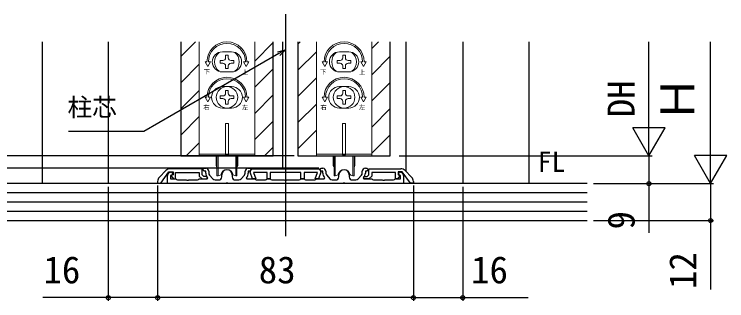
# Model space of a CAD drawing. Units: millimetres, scale not verified. Extents: x -525 to 525, y -783 to 779.
# Drawn here: x 43.3 to 274.5, y 378 to 470.9 of the extents above; entities that cross this region are included whole.
import ezdxf
from ezdxf.enums import TextEntityAlignment as Align

# ---------------------------------------------------------------- set-up
doc = ezdxf.new("R2010")
doc.units = ezdxf.units.MM
doc.header["$LTSCALE"] = 4
for name, color, linetype in [('0-2_USER1', 3, 'Continuous'), ('0-3_YKK_11', 7, 'Continuous'), ('0-5_YKK_12', 2, 'Continuous'), ('0-8_YKK_D', 6, 'Continuous'), ('0-A_YSS_K', 3, 'Continuous')]:
    doc.layers.add(name, color=color, linetype=linetype)
doc.layers.add('0-6_YKK_13', color=4, linetype='Continuous', lineweight=18)
doc.styles.add('ＭＳ ゴシック', font='')
doc.styles.get('ＭＳ ゴシック').set_extended_font_data('MS Gothic')

msp = doc.modelspace()

# ---------------------------------------------------------------- linework, layer by layer
at = {"layer": '0-3_YKK_11'}
for p, q in [((104.36, 420.798), (93.989, 420.798)), ((158.36, 420.8), (168.732, 420.8)), ((92.575, 420.213), (90.446, 418.084)), ((106.46, 419.998), (106.46, 419.379)), ((106.713, 418.714), (107.762, 417.534)), ((110.66, 418.198), (110.66, 418.798)), ((114.06, 418.798), (114.06, 418.198)), ((116.959, 417.534), (118.008, 418.714)), ((118.26, 419.379), (118.26, 419.998)), ((144.46, 419.998), (144.46, 419.379)), ((144.713, 418.714), (145.762, 417.534)), ((148.66, 418.198), (148.66, 418.798)), ((152.06, 418.798), (152.06, 418.198)), ((154.959, 417.534), (156.008, 418.714)), ((156.26, 419.379), (156.26, 419.998)), ((170.146, 420.214), (172.274, 418.086)), ((108.509, 417.198), (109.66, 417.198)), ((115.06, 417.198), (116.211, 417.198)), ((146.509, 417.198), (147.66, 417.198)), ((153.06, 417.198), (154.211, 417.198))]:
    msp.add_line(p, q, dxfattribs=at)
for points in [[(89.86, 416.67), (89.86, 416.098), (90.86, 416.098), (93.46, 419.798), (94.86, 419.798), (94.86, 418.89), (94.192, 418.647), (94.997, 417.498), (95.66, 417.498), (95.66, 419.598), (103.36, 419.598), (103.36, 418.415), (104.277, 417.498), (105.96, 417.498), (105.96, 418.298), (104.892, 418.298), (104.36, 418.83), (104.36, 420.798)], [(105.46, 419.379), (105.46, 419.998), (104.96, 419.998), (104.46, 420.498), (104.96, 420.998), (105.46, 420.998)], [(119.26, 420.998), (119.76, 420.998), (120.26, 420.498), (119.76, 419.998), (119.26, 419.998), (119.26, 419.379)], [(143.46, 419.379), (143.46, 419.998), (142.96, 419.998), (142.46, 420.498), (142.96, 420.998), (143.46, 420.998)], [(172.86, 416.671), (172.86, 416.1), (171.86, 416.1), (169.26, 419.8), (167.86, 419.8), (167.86, 418.892), (168.528, 418.649), (167.724, 417.5), (167.06, 417.5), (167.06, 419.6), (159.36, 419.6), (159.36, 418.417), (158.443, 417.5), (156.76, 417.5), (156.76, 418.3), (157.829, 418.3), (158.36, 418.831), (158.36, 420.8)], [(157.26, 420.998), (157.76, 420.998), (158.26, 420.498), (157.76, 419.998), (157.26, 419.998), (157.26, 419.379)], [(149.902, 415.998), (112.819, 415.998), (112.635, 416.118), (112.085, 416.118), (111.902, 415.998), (93.06, 415.998), (93.06, 418.6)], [(93.784, 419.634), (94.403, 419.859), (94.745, 418.919), (94.06, 418.67), (94.06, 417.498), (95.76, 417.498), (96.02, 417.348), (96.28, 417.198), (99.102, 417.198), (99.285, 417.078), (99.835, 417.078), (100.019, 417.198), (102.841, 417.198), (103.101, 417.348), (103.36, 417.498), (105.953, 417.498), (106.122, 417.874), (105.966, 418.05)], [(169.66, 418.6), (169.66, 415.998), (150.819, 415.998), (150.635, 416.118), (150.085, 416.118), (149.902, 415.998)], [(156.755, 418.05), (156.599, 417.874), (156.768, 417.498), (159.36, 417.498), (159.62, 417.348), (159.88, 417.198), (162.702, 417.198), (162.885, 417.078), (163.435, 417.078), (163.619, 417.198), (166.441, 417.198), (166.701, 417.348), (166.96, 417.498), (168.66, 417.498), (168.66, 418.67), (167.976, 418.919), (168.318, 419.859), (168.937, 419.634)], [(118.755, 418.05), (118.599, 417.874), (118.768, 417.498), (121.36, 417.498), (121.62, 417.348), (121.88, 417.198), (124.841, 417.198), (125.101, 417.348), (125.36, 417.498), (126.36, 417.498), (126.62, 417.348), (126.88, 417.198), (130.902, 417.198), (131.085, 417.078), (131.635, 417.078), (131.819, 417.198), (135.841, 417.198), (136.101, 417.348), (136.36, 417.498), (137.36, 417.498), (137.62, 417.348), (137.88, 417.198), (140.841, 417.198), (141.101, 417.348), (141.36, 417.498), (143.953, 417.498), (144.122, 417.874), (143.966, 418.05)]]:
    msp.add_lwpolyline(points, dxfattribs=at)
msp.add_lwpolyline([(120.56, 420.798), (142.16, 420.798), (142.46, 420.496), (142.71, 420.058), (142.842, 419.696), (142.079, 417.598), (141.015, 417.598), (141.743, 419.598), (137.36, 419.598), (137.36, 417.498), (136.36, 417.498), (136.36, 419.598), (126.36, 419.598), (126.36, 417.498), (125.36, 417.498), (125.36, 419.598), (120.978, 419.598), (121.706, 417.598), (120.642, 417.598), (119.878, 419.696), (120.01, 420.058), (120.26, 420.496)], close=True, dxfattribs=at)
for centre, radius, start, end in [((93.989, 418.798), 2, 90, 135), ((105.46, 419.998), 1, 0, 90), ((119.26, 419.998), 1, 90, 180), ((143.46, 419.998), 1, 0, 90), ((157.26, 419.998), 1, 90, 180), ((168.732, 418.8), 2, 45.00001, 90), ((94.16, 418.6), 1.1, 110, 180), ((107.46, 419.379), 2, 180, 221.63354), ((107.46, 419.379), 1, 180, 221.63354), ((112.36, 418.798), 1.7, 0, 180), ((117.26, 419.379), 1, 318.36646, 360), ((117.26, 419.379), 2, 318.36646, 360), ((145.46, 419.379), 2, 180, 221.63354), ((145.46, 419.379), 1, 180, 221.63354), ((150.36, 418.798), 1.7, 0, 180), ((155.26, 419.379), 1, 318.36646, 360), ((155.26, 419.379), 2, 318.36646, 360), ((168.56, 418.6), 1.1, 360, 70), ((91.86, 416.67), 2, 135, 180), ((108.509, 418.198), 1, 221.63354, 270), ((109.66, 418.198), 1, 270, 0), ((115.06, 418.198), 1, 180, 270), ((116.211, 418.198), 1, 270, 318.36646), ((146.509, 418.198), 1, 221.63354, 270), ((147.66, 418.198), 1, 270, 360), ((153.06, 418.198), 1, 180, 270), ((154.211, 418.198), 1, 270, 318.36646), ((170.86, 416.671), 2, 360, 44.99999)]:
    msp.add_arc(centre, radius, start, end, dxfattribs=at)
at = {"layer": '0-5_YKK_12'}
for p, q in [((131.36, 470.94), (131.36, 398.998)), ((52.36, 461.998), (52.36, 415.998)), ((73.86, 461.998), (73.86, 415.998)), ((97.36, 457.189), (102.17, 461.998)), ((97.36, 461.985), (97.36, 424.998)), ((121.36, 455.733), (127.36, 461.733)), ((130.36, 461.985), (130.36, 420.798)), ((135.36, 461.247), (136.111, 461.998)), ((135.36, 461.985), (135.36, 424.998)), ((159.36, 459.792), (161.567, 461.998)), ((170.36, 461.985), (170.36, 420)), ((188.86, 461.998), (188.86, 415.998)), ((210.36, 461.998), (210.36, 415.998)), ((135.36, 452.762), (141.36, 458.762)), ((159.36, 451.306), (165.36, 457.306)), ((97.36, 448.703), (103.36, 454.703)), ((121.36, 447.247), (127.36, 453.247)), ((135.36, 444.277), (141.36, 450.277)), ((159.36, 442.821), (165.36, 448.821)), ((97.36, 440.218), (103.36, 446.218)), ((121.36, 438.762), (127.36, 444.762)), ((135.36, 435.792), (141.36, 441.792)), ((159.36, 434.336), (165.36, 440.336)), ((97.36, 431.733), (103.36, 437.733)), ((121.36, 430.277), (127.36, 436.277)), ((135.36, 427.306), (141.36, 433.306)), ((159.36, 425.85), (165.36, 431.85)), ((99.111, 424.998), (103.36, 429.247)), ((124.567, 424.998), (127.36, 427.792))]:
    msp.add_line(p, q, dxfattribs=at)
for points in [[(97.36, 424.998), (127.36, 424.998), (127.36, 461.985)], [(135.36, 424.998), (165.36, 424.998), (165.36, 461.985)]]:
    msp.add_lwpolyline(points, dxfattribs=at)
at = {"layer": '0-6_YKK_13'}
for p, q in [((103.36, 461.998), (103.36, 432.498)), ((121.36, 432.498), (121.36, 461.998)), ((141.36, 461.998), (141.36, 432.498)), ((159.36, 432.498), (159.36, 461.998)), ((113.86, 458.748), (110.86, 458.748)), ((151.86, 458.748), (148.86, 458.748)), ((105.244, 455.498), (105.86, 455.498)), ((106.11, 453.998), (105.244, 455.498)), ((106.11, 453.998), (106.976, 455.498)), ((106.36, 455.498), (106.976, 455.498)), ((111.04, 455.938), (110.16, 455.938)), ((110.16, 455.938), (110.16, 455.058)), ((111.92, 457.698), (111.92, 456.818)), ((112.8, 457.698), (111.92, 457.698)), ((112.8, 456.818), (112.8, 457.698)), ((114.56, 455.938), (113.68, 455.938)), ((114.56, 455.058), (114.56, 455.938)), ((118.36, 455.498), (117.744, 455.498)), ((118.61, 453.998), (117.744, 455.498)), ((143.244, 455.498), (143.86, 455.498)), ((144.11, 453.998), (143.244, 455.498)), ((144.11, 453.998), (144.976, 455.498)), ((144.36, 455.498), (144.976, 455.498)), ((149.04, 455.938), (148.16, 455.938)), ((148.16, 455.938), (148.16, 455.058)), ((149.92, 457.698), (149.92, 456.818)), ((150.8, 457.698), (149.92, 457.698)), ((150.8, 456.818), (150.8, 457.698)), ((152.56, 455.938), (151.68, 455.938)), ((152.56, 455.058), (152.56, 455.938)), ((156.36, 455.498), (155.744, 455.498)), ((156.61, 453.998), (155.744, 455.498)), ((110.16, 455.058), (111.04, 455.058)), ((111.92, 454.178), (111.92, 453.298)), ((111.92, 453.298), (112.8, 453.298)), ((112.8, 453.298), (112.8, 454.178)), ((113.68, 455.058), (114.56, 455.058)), ((148.16, 455.058), (149.04, 455.058)), ((149.92, 454.178), (149.92, 453.298)), ((149.92, 453.298), (150.8, 453.298)), ((150.8, 453.298), (150.8, 454.178)), ((151.68, 455.058), (152.56, 455.058)), ((113.86, 452.248), (110.86, 452.248)), ((151.86, 452.248), (148.86, 452.248)), ((110.86, 447.498), (113.86, 447.498)), ((148.86, 447.498), (151.86, 447.498)), ((105.244, 443.998), (105.86, 443.998)), ((106.11, 442.498), (105.244, 443.998)), ((106.11, 442.498), (106.976, 443.998)), ((106.36, 443.998), (106.976, 443.998)), ((111.04, 444.438), (110.16, 444.438)), ((110.16, 444.438), (110.16, 443.558)), ((111.92, 446.198), (111.92, 445.318)), ((112.8, 446.198), (111.92, 446.198)), ((112.8, 445.318), (112.8, 446.198)), ((114.56, 444.438), (113.68, 444.438)), ((114.56, 443.558), (114.56, 444.438)), ((118.61, 442.498), (117.744, 443.998)), ((118.36, 443.998), (117.744, 443.998)), ((118.61, 442.498), (119.476, 443.998)), ((119.476, 443.998), (118.86, 443.998)), ((143.244, 443.998), (143.86, 443.998)), ((144.11, 442.498), (143.244, 443.998)), ((144.11, 442.498), (144.976, 443.998)), ((144.36, 443.998), (144.976, 443.998)), ((149.04, 444.438), (148.16, 444.438)), ((148.16, 444.438), (148.16, 443.558)), ((149.92, 446.198), (149.92, 445.318)), ((150.8, 446.198), (149.92, 446.198)), ((150.8, 445.318), (150.8, 446.198)), ((152.56, 444.438), (151.68, 444.438)), ((152.56, 443.558), (152.56, 444.438)), ((156.61, 442.498), (155.744, 443.998)), ((156.36, 443.998), (155.744, 443.998)), ((156.61, 442.498), (157.476, 443.998)), ((157.476, 443.998), (156.86, 443.998)), ((110.16, 443.558), (111.04, 443.558)), ((111.92, 442.678), (111.92, 441.798)), ((111.92, 441.798), (112.8, 441.798)), ((112.8, 441.798), (112.8, 442.678)), ((113.68, 443.558), (114.56, 443.558)), ((148.16, 443.558), (149.04, 443.558)), ((149.92, 442.678), (149.92, 441.798)), ((149.92, 441.798), (150.8, 441.798)), ((150.8, 441.798), (150.8, 442.678)), ((151.68, 443.558), (152.56, 443.558)), ((110.86, 440.498), (113.86, 440.498)), ((148.86, 440.498), (151.86, 440.498)), ((111.86, 435.498), (112.86, 435.498)), ((111.86, 425.298), (111.86, 435.498)), ((112.86, 435.498), (112.86, 425.298)), ((149.86, 435.498), (150.86, 435.498)), ((149.86, 425.298), (149.86, 435.498)), ((150.86, 435.498), (150.86, 425.298)), ((103.36, 432.498), (103.36, 424.998)), ((141.36, 432.498), (141.36, 424.998)), ((103.36, 425.498), (121.36, 425.498)), ((141.36, 425.498), (159.36, 425.498)), ((108.86, 421.75), (108.86, 424.998)), ((109.11, 418.498), (109.11, 424.998)), ((109.51, 418.498), (109.51, 424.998)), ((112.86, 425.298), (111.86, 425.298)), ((115.21, 418.498), (115.21, 424.998)), ((115.86, 424.998), (115.86, 421.75)), ((146.86, 421.75), (146.86, 424.998)), ((147.11, 418.498), (147.11, 424.998)), ((147.51, 418.498), (147.51, 424.998)), ((150.86, 425.298), (149.86, 425.298)), ((153.21, 418.498), (153.21, 424.998)), ((153.86, 424.998), (153.86, 421.75)), ((109.108, 421.455), (109.11, 421.454)), ((109.11, 421.498), (109.11, 418.498)), ((115.61, 418.498), (115.61, 421.498)), ((115.61, 421.454), (115.612, 421.455)), ((147.108, 421.455), (147.11, 421.454)), ((147.11, 421.498), (147.11, 418.498)), ((153.61, 418.498), (153.61, 421.498)), ((153.61, 421.454), (153.612, 421.455)), ((109.51, 418.498), (109.11, 418.498)), ((109.51, 418.498), (110.129, 418.724)), ((115.21, 418.498), (114.59, 418.724)), ((147.51, 418.498), (147.11, 418.498)), ((147.51, 418.498), (148.129, 418.724)), ((153.21, 418.498), (152.59, 418.724))]:
    msp.add_line(p, q, dxfattribs=at)
for points in [[(118.61, 453.998), (119.476, 455.498), (118.86, 455.498)], [(156.61, 453.998), (157.476, 455.498), (156.86, 455.498)], [(121.36, 432.498), (121.36, 424.998), (103.36, 424.998)], [(159.36, 432.498), (159.36, 424.998), (141.36, 424.998)], [(115.61, 424.998), (115.61, 418.498), (115.21, 418.498)], [(153.61, 424.998), (153.61, 418.498), (153.21, 418.498)]]:
    msp.add_lwpolyline(points, dxfattribs=at)
for centre in [(112.36, 443.998), (150.36, 443.998)]:
    msp.add_circle(centre, 3.5, dxfattribs=at)
for centre, radius, start, end in [((112.36, 455.498), 6.5, 0, 180), ((112.36, 455.498), 6, 0, 180), ((150.36, 455.498), 6.5, 0, 180), ((150.36, 455.498), 6, 0, 180), ((110.86, 455.498), 3.25, 90, 270), ((112.36, 455.498), 4, 129.83844, 230.16156), ((113.86, 455.498), 3.25, 270, 90), ((112.36, 455.498), 4, 309.83844, 50.16156), ((148.86, 455.498), 3.25, 90, 270), ((150.36, 455.498), 4, 129.83844, 230.16156), ((151.86, 455.498), 3.25, 270, 90), ((150.36, 455.498), 4, 309.83844, 50.16156), ((111.04, 456.818), 0.88, 270, 0), ((113.68, 456.818), 0.88, 180, 270), ((149.04, 456.818), 0.88, 270, 0), ((151.68, 456.818), 0.88, 180, 270), ((111.04, 454.178), 0.88, 0, 90), ((113.68, 454.178), 0.88, 90, 180), ((149.04, 454.178), 0.88, 0, 90), ((151.68, 454.178), 0.88, 90, 180), ((112.36, 443.998), 6.5, 0, 180), ((112.36, 443.998), 6, 0, 180), ((150.36, 443.998), 6.5, 0, 180), ((150.36, 443.998), 6, 0, 180), ((110.86, 443.998), 3.5, 90, 270), ((113.86, 443.998), 3.5, 270, 90), ((148.86, 443.998), 3.5, 90, 270), ((151.86, 443.998), 3.5, 270, 90), ((111.04, 445.318), 0.88, 270, 0), ((113.68, 445.318), 0.88, 180, 270), ((149.04, 445.318), 0.88, 270, 0), ((151.68, 445.318), 0.88, 180, 270), ((111.04, 442.678), 0.88, 0, 90), ((113.68, 442.678), 0.88, 90, 180), ((149.04, 442.678), 0.88, 0, 90), ((151.68, 442.678), 0.88, 90, 180), ((109.16, 421.75), 0.3, 180, 260), ((115.56, 421.75), 0.3, 280, 0), ((147.16, 421.75), 0.3, 180, 260), ((153.56, 421.75), 0.3, 280, 0), ((109.958, 419.194), 0.5, 290, 343.84988), ((112.36, 418.498), 2, 16.15012, 163.84988), ((114.761, 419.194), 0.5, 196.15012, 250), ((147.958, 419.194), 0.5, 290, 343.84988), ((150.36, 418.498), 2, 16.15012, 163.84988), ((152.761, 419.194), 0.5, 196.15012, 250)]:
    msp.add_arc(centre, radius, start, end, dxfattribs=at)
at = {"layer": '0-8_YKK_D'}
for p, q in [((249.281, 435.498), (249.281, 461.998)), ((269.281, 426.498), (269.281, 461.998)), ((249.281, 424.998), (249.281, 443.185)), ((249.281, 424.998), (244.031, 434.092)), ((254.531, 434.092), (244.031, 434.092)), ((249.281, 424.998), (254.531, 434.092)), ((269.281, 415.998), (269.281, 434.185)), ((134.118, 424.998), (12.439, 424.998)), ((168.231, 424.998), (250.281, 424.998)), ((213.232, 424.998), (250.281, 424.998)), ((269.281, 415.998), (264.031, 425.092)), ((274.531, 425.092), (264.031, 425.092)), ((269.281, 415.998), (274.531, 425.092)), ((142.218, 420.998), (12.439, 420.998)), ((142.218, 420.998), (12.439, 420.998)), ((73.86, 414.998), (73.86, 377.998)), ((89.86, 415.398), (89.86, 377.998)), ((89.86, 415.398), (89.86, 377.998)), ((172.86, 415.4), (172.86, 377.998)), ((172.86, 415.4), (172.86, 377.998)), ((188.86, 414.998), (188.86, 377.998)), ((231.281, 415.998), (270.281, 415.998)), ((231.281, 415.998), (270.281, 415.998)), ((231.281, 415.998), (250.281, 415.998)), ((231.281, 403.998), (270.281, 403.998)), ((172.86, 378.998), (89.86, 378.998))]:
    msp.add_line(p, q, dxfattribs=at)
for points in [[(131.36, 459.435), (129.152, 458.16), (85.367, 432.88), (60.975, 432.88)], [(128.81, 458.751), (131.36, 459.435), (129.494, 457.568)], [(249.281, 424.998), (249.281, 415.998), (249.281, 400.08)], [(269.281, 415.998), (269.281, 403.998), (269.281, 381.639)], [(89.86, 378.998), (73.86, 378.998), (52.651, 378.998)], [(172.86, 378.998), (188.86, 378.998), (210.069, 378.998)]]:
    msp.add_lwpolyline(points, dxfattribs=at)
for centre in [(249.281, 415.998), (269.281, 403.998), (73.86, 378.998), (89.86, 378.998), (89.86, 378.998), (172.86, 378.998), (172.86, 378.998), (188.86, 378.998)]:
    msp.add_circle(centre, 0.637, dxfattribs=at)
at = {"layer": '0-A_YSS_K'}
for p, q in [((229.281, 415.998), (33.439, 415.998)), ((229.281, 412.998), (33.439, 412.998)), ((229.281, 409.998), (33.439, 409.998)), ((229.281, 406.998), (33.439, 406.998)), ((33.439, 403.998), (229.281, 403.998))]:
    msp.add_line(p, q, dxfattribs=at)

# ---------------------------------------------------------------- texts
at = {"layer": '0-2_USER1', "style": 'ＭＳ ゴシック'}
msp.add_text('FL', height=6.598, dxfattribs=at).set_placement((213.209, 417.818), align=Align.BOTTOM_LEFT)
at = {"layer": '0-6_YKK_13', "style": 'ＭＳ ゴシック'}
for s, p in [('下', (104.839, 451.126)), ('上', (117.243, 450.936)), ('下', (142.57, 451.095)), ('上', (155.243, 450.936)), ('右', (104.672, 439.572)), ('左', (117.22, 439.538)), ('右', (142.672, 439.572)), ('左', (155.22, 439.538))]:
    msp.add_text(s, height=1.466, dxfattribs=at).set_placement(p, align=Align.BOTTOM_LEFT)
at = {"layer": '0-8_YKK_D', "style": 'ＭＳ ゴシック'}
for s, height, p in [('DH', 8.798, (247.281, 437.532)), ('Ｈ', 11, (267.281, 435.896)), ('9', 8.798, (247.281, 401.126)), ('12', 8.798, (267.281, 381.798))]:
    msp.add_text(s, height=height, rotation=90, dxfattribs=at).set_placement(p, align=Align.BOTTOM_LEFT)
for s, height, p in [('柱芯', 5.865, (60.623, 436.092)), ('16', 8.798, (52.81, 380.998)), ('83', 8.798, (122.667, 380.998)), ('16', 8.798, (191.569, 380.998))]:
    msp.add_text(s, height=height, dxfattribs=at).set_placement(p, align=Align.BOTTOM_LEFT)

doc.saveas('drawing.dxf')
